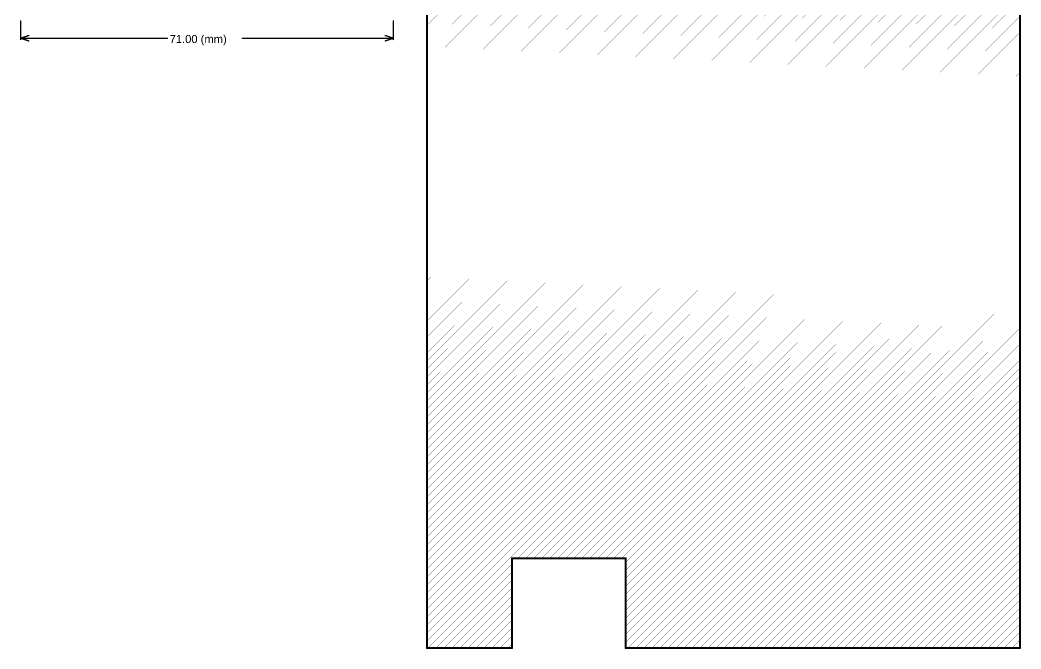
# Model space of a CAD drawing. Header units: millimetres. Extents: x -6 to 194, y -120 to 229.
# Drawn here: x -0.1 to 190.6, y -120.1 to -0.2 of the extents above; entities that cross this region are included whole.
import ezdxf

# ---------------------------------------------------------------- set-up
doc = ezdxf.new("R2010")
doc.units = ezdxf.units.MM
doc.layers.add('Mechanical1', color=6, linetype='Continuous')
doc.layers.add('Mechanical3', color=76, linetype='Continuous')
doc.styles.add('Arial', font='', dxfattribs={"height": 0.2})
doc.styles.get('Arial').set_extended_font_data('Arial')

msp = doc.modelspace()

# ---------------------------------------------------------------- linework, layer by layer
at = {"layer": 'Mechanical1', "const_width": 0.254}
for points in [[(0, -3.91), (0, -0.38)], [(71, -3.91), (71, -0.38)], [(0, -3.66), (1.52, -3.15)], [(0, -3.66), (1.52, -4.17)], [(0, -3.66), (27.96, -3.66)], [(42.23, -3.66), (71, -3.66)], [(69.48, -3.15), (71, -3.66)], [(69.48, -4.17), (71, -3.66)]]:
    msp.add_lwpolyline(points, dxfattribs=at)
at = {"layer": 'Mechanical1', "const_width": 0.127}
for points in [[(-0.06, -0.38, 1), (0.06, -0.38, 1)], [(70.94, -0.38, 1), (71.07, -0.38, 1)], [(-0.06, -3.66, 1), (0.06, -3.66, 1)], [(-0.06, -3.66, 1), (0.06, -3.66, 1)], [(-0.06, -3.66, 1), (0.06, -3.66, 1)], [(-0.06, -3.91, 1), (0.06, -3.91, 1)], [(1.46, -3.15, 1), (1.59, -3.15, 1)], [(27.9, -3.66, 1), (28.02, -3.66, 1)], [(42.17, -3.66, 1), (42.29, -3.66, 1)], [(69.41, -3.15, 1), (69.54, -3.15, 1)], [(70.94, -3.66, 1), (71.07, -3.66, 1)], [(70.94, -3.66, 1), (71.07, -3.66, 1)], [(70.94, -3.66, 1), (71.07, -3.66, 1)], [(70.94, -3.91, 1), (71.07, -3.91, 1)], [(1.46, -4.17, 1), (1.59, -4.17, 1)], [(69.41, -4.17, 1), (69.54, -4.17, 1)]]:
    msp.add_lwpolyline(points, format="xyb", close=True, dxfattribs=at)
at = {"layer": 'Mechanical3'}
for points, const_width in [([(77.38, 134.47), (77.38, -119.87)], 0.381), ([(190.36, 134.47), (190.36, -119.87)], 0.381), ([(77.38, -1.21), (190.36, 111.77)], 0.0254), ([(77.38, -2.73), (190.36, 110.25)], 0.0254), ([(77.38, -4.25), (190.36, 108.73)], 0.0254), ([(77.38, -5.78), (190.36, 107.2)], 0.0254), ([(77.38, -7.3), (190.36, 105.68)], 0.0254), ([(77.38, -8.83), (190.36, 104.15)], 0.0254), ([(77.38, -10.35), (190.36, 102.63)], 0.0254), ([(77.38, -11.87), (190.36, 101.11)], 0.0254), ([(77.38, -13.4), (190.36, 99.58)], 0.0254), ([(77.38, -14.92), (190.36, 98.06)], 0.0254), ([(77.38, -16.45), (190.36, 96.53)], 0.0254), ([(77.38, -17.97), (190.36, 95.01)], 0.0254), ([(77.38, -19.49), (190.36, 93.49)], 0.0254), ([(77.38, -21.02), (190.36, 91.96)], 0.0254), ([(77.38, -22.54), (190.36, 90.44)], 0.0254), ([(77.38, -24.07), (190.36, 88.91)], 0.0254), ([(77.38, -25.59), (190.36, 87.39)], 0.0254), ([(77.38, -27.11), (190.36, 85.87)], 0.0254), ([(77.38, -28.64), (190.36, 84.34)], 0.0254), ([(77.38, -30.16), (190.36, 82.82)], 0.0254), ([(77.38, -31.69), (190.36, 81.29)], 0.0254), ([(77.38, -33.21), (190.36, 79.77)], 0.0254), ([(77.38, -34.73), (190.36, 78.25)], 0.0254), ([(77.38, -36.26), (190.36, 76.72)], 0.0254), ([(77.38, -37.78), (190.36, 75.2)], 0.0254), ([(77.38, -39.31), (190.36, 73.67)], 0.0254), ([(77.38, -40.83), (190.36, 72.15)], 0.0254), ([(77.38, -42.35), (190.36, 70.63)], 0.0254), ([(77.38, -43.88), (190.36, 69.1)], 0.0254), ([(77.38, -45.4), (190.36, 67.58)], 0.0254), ([(77.38, -46.93), (190.36, 66.05)], 0.0254), ([(77.38, -48.45), (190.36, 64.53)], 0.0254), ([(77.38, -49.97), (190.36, 63.01)], 0.0254), ([(77.38, -51.5), (190.36, 61.48)], 0.0254), ([(77.38, -53.02), (190.36, 59.96)], 0.0254), ([(77.38, -54.55), (190.36, 58.43)], 0.0254), ([(77.38, -56.07), (190.36, 56.91)], 0.0254), ([(77.38, -57.59), (190.36, 55.39)], 0.0254), ([(77.38, -59.12), (190.36, 53.86)], 0.0254), ([(77.38, -60.64), (190.36, 52.34)], 0.0254), ([(77.38, -62.17), (190.36, 50.81)], 0.0254), ([(77.38, -63.69), (190.36, 49.29)], 0.0254), ([(77.38, -65.21), (190.36, 47.77)], 0.0254), ([(77.38, -66.74), (190.36, 46.24)], 0.0254), ([(77.38, -68.26), (190.36, 44.72)], 0.0254), ([(77.38, -69.79), (190.36, 43.19)], 0.0254), ([(77.38, -71.31), (190.36, 41.67)], 0.0254), ([(77.38, -72.83), (190.36, 40.15)], 0.0254), ([(77.38, -74.36), (190.36, 38.62)], 0.0254), ([(77.38, -75.88), (190.36, 37.1)], 0.0254), ([(77.38, -77.41), (190.36, 35.57)], 0.0254), ([(77.38, -78.93), (190.36, 34.05)], 0.0254), ([(77.38, -80.45), (190.36, 32.53)], 0.0254), ([(77.38, -81.98), (190.36, 31)], 0.0254), ([(77.38, -83.5), (190.36, 29.48)], 0.0254), ([(77.38, -85.03), (190.36, 27.95)], 0.0254), ([(77.38, -86.55), (190.36, 26.43)], 0.0254), ([(77.38, -88.07), (190.36, 24.91)], 0.0254), ([(77.38, -89.6), (190.36, 23.38)], 0.0254), ([(77.38, -91.12), (190.36, 21.86)], 0.0254), ([(77.38, -92.65), (190.36, 20.33)], 0.0254), ([(77.38, -94.17), (190.36, 18.81)], 0.0254), ([(77.38, -95.69), (190.36, 17.29)], 0.0254), ([(77.38, -97.22), (190.36, 15.76)], 0.0254), ([(77.38, -98.74), (190.36, 14.24)], 0.0254), ([(77.38, -100.27), (190.36, 12.71)], 0.0254), ([(77.38, -101.79), (190.36, 11.19)], 0.0254), ([(77.38, -103.31), (190.36, 9.67)], 0.0254), ([(77.38, -104.84), (190.36, 8.14)], 0.0254), ([(77.38, -106.36), (190.36, 6.62)], 0.0254), ([(77.38, -107.89), (190.36, 5.09)], 0.0254), ([(77.38, -109.41), (190.36, 3.57)], 0.0254), ([(77.38, -110.93), (190.36, 2.05)], 0.0254), ([(77.38, -112.46), (190.36, 0.52)], 0.0254), ([(77.38, -113.98), (190.36, -1)], 0.0254), ([(77.38, -115.51), (190.36, -2.53)], 0.0254), ([(77.38, -117.03), (190.36, -4.05)], 0.0254), ([(77.38, -118.55), (190.36, -5.57)], 0.0254), ([(94.65, -102.81), (190.36, -7.1)], 0.0254), ([(96.17, -102.81), (190.36, -8.62)], 0.0254), ([(97.7, -102.81), (190.36, -10.15)], 0.0254), ([(99.22, -102.81), (190.36, -11.67)], 0.0254), ([(100.75, -102.81), (190.36, -13.19)], 0.0254), ([(102.27, -102.81), (190.36, -14.72)], 0.0254), ([(103.79, -102.81), (190.36, -16.24)], 0.0254), ([(105.32, -102.81), (190.36, -17.77)], 0.0254), ([(106.84, -102.81), (190.36, -19.29)], 0.0254), ([(108.37, -102.81), (190.36, -20.81)], 0.0254), ([(109.89, -102.81), (190.36, -22.34)], 0.0254), ([(111.41, -102.81), (190.36, -23.86)], 0.0254), ([(112.94, -102.81), (190.36, -25.39)], 0.0254), ([(114.46, -102.81), (190.36, -26.91)], 0.0254), ([(115.24, -103.56), (190.36, -28.43)], 0.0254), ([(115.24, -105.08), (190.36, -29.96)], 0.0254), ([(115.24, -106.6), (190.36, -31.48)], 0.0254), ([(115.24, -108.13), (190.36, -33.01)], 0.0254), ([(115.24, -109.65), (190.36, -34.53)], 0.0254), ([(115.24, -111.18), (190.36, -36.05)], 0.0254), ([(115.24, -112.7), (190.36, -37.58)], 0.0254), ([(115.24, -114.22), (190.36, -39.1)], 0.0254), ([(115.24, -115.75), (190.36, -40.63)], 0.0254), ([(115.24, -117.27), (190.36, -42.15)], 0.0254), ([(115.24, -118.8), (190.36, -43.67)], 0.0254), ([(115.67, -119.89), (190.36, -45.2)], 0.0254), ([(117.2, -119.89), (190.36, -46.72)], 0.0254), ([(118.72, -119.89), (190.36, -48.25)], 0.0254), ([(120.24, -119.89), (190.36, -49.77)], 0.0254), ([(121.77, -119.89), (190.36, -51.29)], 0.0254), ([(123.29, -119.89), (190.36, -52.82)], 0.0254), ([(124.82, -119.89), (190.36, -54.34)], 0.0254), ([(126.34, -119.89), (190.36, -55.87)], 0.0254), ([(127.86, -119.89), (190.36, -57.39)], 0.0254), ([(129.39, -119.89), (190.36, -58.91)], 0.0254), ([(130.91, -119.89), (190.36, -60.44)], 0.0254), ([(132.44, -119.89), (190.36, -61.96)], 0.0254), ([(133.96, -119.89), (190.36, -63.49)], 0.0254), ([(135.48, -119.89), (190.36, -65.01)], 0.0254), ([(137.01, -119.89), (190.36, -66.53)], 0.0254), ([(138.53, -119.89), (190.36, -68.06)], 0.0254), ([(140.06, -119.89), (190.36, -69.58)], 0.0254), ([(141.58, -119.89), (190.36, -71.11)], 0.0254), ([(143.1, -119.89), (190.36, -72.63)], 0.0254), ([(144.63, -119.89), (190.36, -74.15)], 0.0254), ([(146.15, -119.89), (190.36, -75.68)], 0.0254), ([(147.68, -119.89), (190.36, -77.2)], 0.0254), ([(149.2, -119.89), (190.36, -78.73)], 0.0254), ([(150.72, -119.89), (190.36, -80.25)], 0.0254), ([(152.25, -119.89), (190.36, -81.77)], 0.0254), ([(153.77, -119.89), (190.36, -83.3)], 0.0254), ([(155.3, -119.89), (190.36, -84.82)], 0.0254), ([(156.82, -119.89), (190.36, -86.35)], 0.0254), ([(158.34, -119.89), (190.36, -87.87)], 0.0254), ([(159.87, -119.89), (190.36, -89.39)], 0.0254), ([(161.39, -119.89), (190.36, -90.92)], 0.0254), ([(162.92, -119.89), (190.36, -92.44)], 0.0254), ([(164.44, -119.89), (190.36, -93.97)], 0.0254), ([(165.96, -119.89), (190.36, -95.49)], 0.0254), ([(167.49, -119.89), (190.36, -97.01)], 0.0254), ([(169.01, -119.89), (190.36, -98.54)], 0.0254), ([(170.54, -119.89), (190.36, -100.06)], 0.0254), ([(93.6, -102.79), (115.24, -102.79)], 0.381), ([(93.6, -119.87), (93.6, -102.79)], 0.381), ([(115.24, -119.87), (115.24, -102.79)], 0.381), ([(172.06, -119.89), (190.36, -101.59)], 0.0254), ([(77.57, -119.89), (93.6, -103.86)], 0.0254), ([(173.58, -119.89), (190.36, -103.11)], 0.0254), ([(175.11, -119.89), (190.36, -104.63)], 0.0254), ([(79.1, -119.89), (93.6, -105.38)], 0.0254), ([(176.63, -119.89), (190.36, -106.16)], 0.0254), ([(80.62, -119.89), (93.6, -106.91)], 0.0254), ([(82.14, -119.89), (93.6, -108.43)], 0.0254), ([(178.16, -119.89), (190.36, -107.68)], 0.0254), ([(83.67, -119.89), (93.6, -109.96)], 0.0254), ([(179.68, -119.89), (190.36, -109.21)], 0.0254), ([(85.19, -119.89), (93.6, -111.48)], 0.0254), ([(181.2, -119.89), (190.36, -110.73)], 0.0254), ([(182.73, -119.89), (190.36, -112.25)], 0.0254), ([(86.72, -119.89), (93.6, -113)], 0.0254), ([(184.25, -119.89), (190.36, -113.78)], 0.0254), ([(88.24, -119.89), (93.6, -114.53)], 0.0254), ([(89.76, -119.89), (93.6, -116.05)], 0.0254), ([(185.78, -119.89), (190.36, -115.3)], 0.0254), ([(91.29, -119.89), (93.6, -117.58)], 0.0254), ([(187.3, -119.89), (190.36, -116.83)], 0.0254), ([(77.38, -119.87), (93.6, -119.87)], 0.381), ([(92.81, -119.89), (93.6, -119.1)], 0.0254), ([(115.24, -119.87), (190.36, -119.87)], 0.381), ([(188.82, -119.89), (190.36, -118.35)], 0.0254)]:
    msp.add_lwpolyline(points, dxfattribs=dict(at, const_width=const_width))
for points, const_width in [([(77.38, -1.21, 1), (77.39, -1.21, 1)], 0.0127), ([(190.36, -1, 1), (190.37, -1, 1)], 0.0127), ([(77.38, -2.73, 1), (77.39, -2.73, 1)], 0.0127), ([(190.36, -2.53, 1), (190.37, -2.53, 1)], 0.0127), ([(77.38, -4.25, 1), (77.39, -4.25, 1)], 0.0127), ([(190.36, -4.05, 1), (190.37, -4.05, 1)], 0.0127), ([(190.36, -5.57, 1), (190.37, -5.57, 1)], 0.0127), ([(77.38, -5.78, 1), (77.39, -5.78, 1)], 0.0127), ([(77.38, -7.3, 1), (77.39, -7.3, 1)], 0.0127), ([(190.36, -7.1, 1), (190.37, -7.1, 1)], 0.0127), ([(77.38, -8.83, 1), (77.39, -8.83, 1)], 0.0127), ([(190.36, -8.62, 1), (190.37, -8.62, 1)], 0.0127), ([(77.38, -10.35, 1), (77.39, -10.35, 1)], 0.0127), ([(190.36, -10.15, 1), (190.37, -10.15, 1)], 0.0127), ([(77.38, -11.87, 1), (77.39, -11.87, 1)], 0.0127), ([(190.36, -11.67, 1), (190.37, -11.67, 1)], 0.0127), ([(190.36, -13.19, 1), (190.37, -13.19, 1)], 0.0127), ([(77.38, -13.4, 1), (77.39, -13.4, 1)], 0.0127), ([(77.38, -14.92, 1), (77.39, -14.92, 1)], 0.0127), ([(190.36, -14.72, 1), (190.37, -14.72, 1)], 0.0127), ([(77.38, -16.45, 1), (77.39, -16.45, 1)], 0.0127), ([(190.36, -16.24, 1), (190.37, -16.24, 1)], 0.0127), ([(77.38, -17.97, 1), (77.39, -17.97, 1)], 0.0127), ([(190.36, -17.77, 1), (190.37, -17.77, 1)], 0.0127), ([(77.38, -19.49, 1), (77.39, -19.49, 1)], 0.0127), ([(190.36, -19.29, 1), (190.37, -19.29, 1)], 0.0127), ([(190.36, -20.81, 1), (190.37, -20.81, 1)], 0.0127), ([(77.38, -21.02, 1), (77.39, -21.02, 1)], 0.0127), ([(77.38, -22.54, 1), (77.39, -22.54, 1)], 0.0127), ([(190.36, -22.34, 1), (190.37, -22.34, 1)], 0.0127), ([(77.38, -24.07, 1), (77.39, -24.07, 1)], 0.0127), ([(190.36, -23.86, 1), (190.37, -23.86, 1)], 0.0127), ([(77.38, -25.59, 1), (77.39, -25.59, 1)], 0.0127), ([(190.36, -25.39, 1), (190.37, -25.39, 1)], 0.0127), ([(77.38, -27.11, 1), (77.39, -27.11, 1)], 0.0127), ([(190.36, -26.91, 1), (190.37, -26.91, 1)], 0.0127), ([(190.36, -28.43, 1), (190.37, -28.43, 1)], 0.0127), ([(77.38, -28.64, 1), (77.39, -28.64, 1)], 0.0127), ([(77.38, -30.16, 1), (77.39, -30.16, 1)], 0.0127), ([(190.36, -29.96, 1), (190.37, -29.96, 1)], 0.0127), ([(77.38, -31.69, 1), (77.39, -31.69, 1)], 0.0127), ([(190.36, -31.48, 1), (190.37, -31.48, 1)], 0.0127), ([(77.38, -33.21, 1), (77.39, -33.21, 1)], 0.0127), ([(190.36, -33.01, 1), (190.37, -33.01, 1)], 0.0127), ([(77.38, -34.73, 1), (77.39, -34.73, 1)], 0.0127), ([(190.36, -34.53, 1), (190.37, -34.53, 1)], 0.0127), ([(190.36, -36.05, 1), (190.37, -36.05, 1)], 0.0127), ([(77.38, -36.26, 1), (77.39, -36.26, 1)], 0.0127), ([(77.38, -37.78, 1), (77.39, -37.78, 1)], 0.0127), ([(190.36, -37.58, 1), (190.37, -37.58, 1)], 0.0127), ([(77.38, -39.31, 1), (77.39, -39.31, 1)], 0.0127), ([(190.36, -39.1, 1), (190.37, -39.1, 1)], 0.0127), ([(77.38, -40.83, 1), (77.39, -40.83, 1)], 0.0127), ([(190.36, -40.63, 1), (190.37, -40.63, 1)], 0.0127), ([(77.38, -42.35, 1), (77.39, -42.35, 1)], 0.0127), ([(190.36, -42.15, 1), (190.37, -42.15, 1)], 0.0127), ([(190.36, -43.67, 1), (190.37, -43.67, 1)], 0.0127), ([(77.38, -43.88, 1), (77.39, -43.88, 1)], 0.0127), ([(77.38, -45.4, 1), (77.39, -45.4, 1)], 0.0127), ([(190.36, -45.2, 1), (190.37, -45.2, 1)], 0.0127), ([(77.38, -46.93, 1), (77.39, -46.93, 1)], 0.0127), ([(190.36, -46.72, 1), (190.37, -46.72, 1)], 0.0127), ([(77.38, -48.45, 1), (77.39, -48.45, 1)], 0.0127), ([(190.36, -48.25, 1), (190.37, -48.25, 1)], 0.0127), ([(77.38, -49.97, 1), (77.39, -49.97, 1)], 0.0127), ([(190.36, -49.77, 1), (190.37, -49.77, 1)], 0.0127), ([(190.36, -51.29, 1), (190.37, -51.29, 1)], 0.0127), ([(77.38, -51.5, 1), (77.39, -51.5, 1)], 0.0127), ([(77.38, -53.02, 1), (77.39, -53.02, 1)], 0.0127), ([(190.36, -52.82, 1), (190.37, -52.82, 1)], 0.0127), ([(77.38, -54.55, 1), (77.39, -54.55, 1)], 0.0127), ([(190.36, -54.34, 1), (190.37, -54.34, 1)], 0.0127), ([(77.38, -56.07, 1), (77.39, -56.07, 1)], 0.0127), ([(190.36, -55.87, 1), (190.37, -55.87, 1)], 0.0127), ([(77.38, -57.59, 1), (77.39, -57.59, 1)], 0.0127), ([(77.38, -59.12, 1), (77.39, -59.12, 1)], 0.0127), ([(190.36, -57.39, 1), (190.37, -57.39, 1)], 0.0127), ([(190.36, -58.91, 1), (190.37, -58.91, 1)], 0.0127), ([(77.38, -60.64, 1), (77.39, -60.64, 1)], 0.0127), ([(190.36, -60.44, 1), (190.37, -60.44, 1)], 0.0127), ([(77.38, -62.17, 1), (77.39, -62.17, 1)], 0.0127), ([(190.36, -61.96, 1), (190.37, -61.96, 1)], 0.0127), ([(77.38, -63.69, 1), (77.39, -63.69, 1)], 0.0127), ([(190.36, -63.49, 1), (190.37, -63.49, 1)], 0.0127), ([(77.38, -65.21, 1), (77.39, -65.21, 1)], 0.0127), ([(77.38, -66.74, 1), (77.39, -66.74, 1)], 0.0127), ([(190.36, -65.01, 1), (190.37, -65.01, 1)], 0.0127), ([(190.36, -66.53, 1), (190.37, -66.53, 1)], 0.0127), ([(77.38, -68.26, 1), (77.39, -68.26, 1)], 0.0127), ([(190.36, -68.06, 1), (190.37, -68.06, 1)], 0.0127), ([(77.38, -69.79, 1), (77.39, -69.79, 1)], 0.0127), ([(190.36, -69.58, 1), (190.37, -69.58, 1)], 0.0127), ([(77.38, -71.31, 1), (77.39, -71.31, 1)], 0.0127), ([(190.36, -71.11, 1), (190.37, -71.11, 1)], 0.0127), ([(77.38, -72.83, 1), (77.39, -72.83, 1)], 0.0127), ([(77.38, -74.36, 1), (77.39, -74.36, 1)], 0.0127), ([(190.36, -72.63, 1), (190.37, -72.63, 1)], 0.0127), ([(190.36, -74.15, 1), (190.37, -74.15, 1)], 0.0127), ([(77.38, -75.88, 1), (77.39, -75.88, 1)], 0.0127), ([(190.36, -75.68, 1), (190.37, -75.68, 1)], 0.0127), ([(77.38, -77.41, 1), (77.39, -77.41, 1)], 0.0127), ([(190.36, -77.2, 1), (190.37, -77.2, 1)], 0.0127), ([(77.38, -78.93, 1), (77.39, -78.93, 1)], 0.0127), ([(190.36, -78.73, 1), (190.37, -78.73, 1)], 0.0127), ([(77.38, -80.45, 1), (77.39, -80.45, 1)], 0.0127), ([(77.38, -81.98, 1), (77.39, -81.98, 1)], 0.0127), ([(190.36, -80.25, 1), (190.37, -80.25, 1)], 0.0127), ([(190.36, -81.77, 1), (190.37, -81.77, 1)], 0.0127), ([(77.38, -83.5, 1), (77.39, -83.5, 1)], 0.0127), ([(190.36, -83.3, 1), (190.37, -83.3, 1)], 0.0127), ([(77.38, -85.03, 1), (77.39, -85.03, 1)], 0.0127), ([(190.36, -84.82, 1), (190.37, -84.82, 1)], 0.0127), ([(77.38, -86.55, 1), (77.39, -86.55, 1)], 0.0127), ([(190.36, -86.35, 1), (190.37, -86.35, 1)], 0.0127), ([(77.38, -88.07, 1), (77.39, -88.07, 1)], 0.0127), ([(77.38, -89.6, 1), (77.39, -89.6, 1)], 0.0127), ([(190.36, -87.87, 1), (190.37, -87.87, 1)], 0.0127), ([(190.36, -89.39, 1), (190.37, -89.39, 1)], 0.0127), ([(77.38, -91.12, 1), (77.39, -91.12, 1)], 0.0127), ([(190.36, -90.92, 1), (190.37, -90.92, 1)], 0.0127), ([(77.38, -92.65, 1), (77.39, -92.65, 1)], 0.0127), ([(190.36, -92.44, 1), (190.37, -92.44, 1)], 0.0127), ([(77.38, -94.17, 1), (77.39, -94.17, 1)], 0.0127), ([(190.36, -93.97, 1), (190.37, -93.97, 1)], 0.0127), ([(77.38, -95.69, 1), (77.39, -95.69, 1)], 0.0127), ([(77.38, -97.22, 1), (77.39, -97.22, 1)], 0.0127), ([(190.36, -95.49, 1), (190.37, -95.49, 1)], 0.0127), ([(190.36, -97.01, 1), (190.37, -97.01, 1)], 0.0127), ([(77.38, -98.74, 1), (77.39, -98.74, 1)], 0.0127), ([(190.36, -98.54, 1), (190.37, -98.54, 1)], 0.0127), ([(77.38, -100.27, 1), (77.39, -100.27, 1)], 0.0127), ([(190.36, -100.06, 1), (190.37, -100.06, 1)], 0.0127), ([(77.38, -101.79, 1), (77.39, -101.79, 1)], 0.0127), ([(93.5, -102.79, 1), (93.7, -102.79, 1)], 0.191), ([(93.5, -102.79, 1), (93.7, -102.79, 1)], 0.191), ([(94.64, -102.81, 1), (94.66, -102.81, 1)], 0.0127), ([(96.17, -102.81, 1), (96.18, -102.81, 1)], 0.0127), ([(97.69, -102.81, 1), (97.7, -102.81, 1)], 0.0127), ([(99.21, -102.81, 1), (99.23, -102.81, 1)], 0.0127), ([(100.74, -102.81, 1), (100.75, -102.81, 1)], 0.0127), ([(102.26, -102.81, 1), (102.28, -102.81, 1)], 0.0127), ([(103.79, -102.81, 1), (103.8, -102.81, 1)], 0.0127), ([(105.31, -102.81, 1), (105.32, -102.81, 1)], 0.0127), ([(106.83, -102.81, 1), (106.85, -102.81, 1)], 0.0127), ([(108.36, -102.81, 1), (108.37, -102.81, 1)], 0.0127), ([(109.88, -102.81, 1), (109.9, -102.81, 1)], 0.0127), ([(111.41, -102.81, 1), (111.42, -102.81, 1)], 0.0127), ([(112.93, -102.81, 1), (112.94, -102.81, 1)], 0.0127), ([(114.45, -102.81, 1), (114.47, -102.81, 1)], 0.0127), ([(115.15, -102.79, 1), (115.34, -102.79, 1)], 0.191), ([(115.15, -102.79, 1), (115.34, -102.79, 1)], 0.191), ([(190.36, -101.59, 1), (190.37, -101.59, 1)], 0.0127), ([(77.38, -103.31, 1), (77.39, -103.31, 1)], 0.0127), ([(77.38, -104.84, 1), (77.39, -104.84, 1)], 0.0127), ([(93.59, -103.86, 1), (93.61, -103.86, 1)], 0.0127), ([(115.23, -103.56, 1), (115.25, -103.56, 1)], 0.0127), ([(190.36, -103.11, 1), (190.37, -103.11, 1)], 0.0127), ([(190.36, -104.63, 1), (190.37, -104.63, 1)], 0.0127), ([(77.38, -106.36, 1), (77.39, -106.36, 1)], 0.0127), ([(93.59, -105.38, 1), (93.61, -105.38, 1)], 0.0127), ([(115.23, -105.08, 1), (115.25, -105.08, 1)], 0.0127), ([(115.23, -106.6, 1), (115.25, -106.6, 1)], 0.0127), ([(190.36, -106.16, 1), (190.37, -106.16, 1)], 0.0127), ([(77.38, -107.89, 1), (77.39, -107.89, 1)], 0.0127), ([(93.59, -106.91, 1), (93.61, -106.91, 1)], 0.0127), ([(93.59, -108.43, 1), (93.61, -108.43, 1)], 0.0127), ([(115.23, -108.13, 1), (115.25, -108.13, 1)], 0.0127), ([(190.36, -107.68, 1), (190.37, -107.68, 1)], 0.0127), ([(77.38, -109.41, 1), (77.39, -109.41, 1)], 0.0127), ([(93.59, -109.96, 1), (93.61, -109.96, 1)], 0.0127), ([(115.23, -109.65, 1), (115.25, -109.65, 1)], 0.0127), ([(190.36, -109.21, 1), (190.37, -109.21, 1)], 0.0127), ([(77.38, -110.93, 1), (77.39, -110.93, 1)], 0.0127), ([(77.38, -112.46, 1), (77.39, -112.46, 1)], 0.0127), ([(93.59, -111.48, 1), (93.61, -111.48, 1)], 0.0127), ([(115.23, -111.18, 1), (115.25, -111.18, 1)], 0.0127), ([(190.36, -110.73, 1), (190.37, -110.73, 1)], 0.0127), ([(190.36, -112.25, 1), (190.37, -112.25, 1)], 0.0127), ([(77.38, -113.98, 1), (77.39, -113.98, 1)], 0.0127), ([(93.59, -113, 1), (93.61, -113, 1)], 0.0127), ([(115.23, -112.7, 1), (115.25, -112.7, 1)], 0.0127), ([(115.23, -114.22, 1), (115.25, -114.22, 1)], 0.0127), ([(190.36, -113.78, 1), (190.37, -113.78, 1)], 0.0127), ([(77.38, -115.51, 1), (77.39, -115.51, 1)], 0.0127), ([(93.59, -114.53, 1), (93.61, -114.53, 1)], 0.0127), ([(93.59, -116.05, 1), (93.61, -116.05, 1)], 0.0127), ([(115.23, -115.75, 1), (115.25, -115.75, 1)], 0.0127), ([(190.36, -115.3, 1), (190.37, -115.3, 1)], 0.0127), ([(77.38, -117.03, 1), (77.39, -117.03, 1)], 0.0127), ([(93.59, -117.58, 1), (93.61, -117.58, 1)], 0.0127), ([(115.23, -117.27, 1), (115.25, -117.27, 1)], 0.0127), ([(190.36, -116.83, 1), (190.37, -116.83, 1)], 0.0127), ([(77.29, -119.87, 1), (77.48, -119.87, 1)], 0.191), ([(77.29, -119.87, 1), (77.48, -119.87, 1)], 0.191), ([(77.38, -118.55, 1), (77.39, -118.55, 1)], 0.0127), ([(77.57, -119.89, 1), (77.58, -119.89, 1)], 0.0127), ([(79.09, -119.89, 1), (79.1, -119.89, 1)], 0.0127), ([(80.61, -119.89, 1), (80.63, -119.89, 1)], 0.0127), ([(82.14, -119.89, 1), (82.15, -119.89, 1)], 0.0127), ([(83.66, -119.89, 1), (83.67, -119.89, 1)], 0.0127), ([(85.19, -119.89, 1), (85.2, -119.89, 1)], 0.0127), ([(86.71, -119.89, 1), (86.72, -119.89, 1)], 0.0127), ([(88.23, -119.89, 1), (88.25, -119.89, 1)], 0.0127), ([(89.76, -119.89, 1), (89.77, -119.89, 1)], 0.0127), ([(91.28, -119.89, 1), (91.29, -119.89, 1)], 0.0127), ([(92.81, -119.89, 1), (92.82, -119.89, 1)], 0.0127), ([(93.5, -119.87, 1), (93.7, -119.87, 1)], 0.191), ([(93.5, -119.87, 1), (93.7, -119.87, 1)], 0.191), ([(93.59, -119.1, 1), (93.61, -119.1, 1)], 0.0127), ([(115.15, -119.87, 1), (115.34, -119.87, 1)], 0.191), ([(115.15, -119.87, 1), (115.34, -119.87, 1)], 0.191), ([(115.23, -118.8, 1), (115.25, -118.8, 1)], 0.0127), ([(115.67, -119.89, 1), (115.68, -119.89, 1)], 0.0127), ([(117.19, -119.89, 1), (117.2, -119.89, 1)], 0.0127), ([(118.71, -119.89, 1), (118.73, -119.89, 1)], 0.0127), ([(120.24, -119.89, 1), (120.25, -119.89, 1)], 0.0127), ([(121.76, -119.89, 1), (121.77, -119.89, 1)], 0.0127), ([(123.29, -119.89, 1), (123.3, -119.89, 1)], 0.0127), ([(124.81, -119.89, 1), (124.82, -119.89, 1)], 0.0127), ([(126.33, -119.89, 1), (126.35, -119.89, 1)], 0.0127), ([(127.86, -119.89, 1), (127.87, -119.89, 1)], 0.0127), ([(129.38, -119.89, 1), (129.39, -119.89, 1)], 0.0127), ([(130.91, -119.89, 1), (130.92, -119.89, 1)], 0.0127), ([(132.43, -119.89, 1), (132.44, -119.89, 1)], 0.0127), ([(133.95, -119.89, 1), (133.97, -119.89, 1)], 0.0127), ([(135.48, -119.89, 1), (135.49, -119.89, 1)], 0.0127), ([(137, -119.89, 1), (137.01, -119.89, 1)], 0.0127), ([(138.53, -119.89, 1), (138.54, -119.89, 1)], 0.0127), ([(140.05, -119.89, 1), (140.06, -119.89, 1)], 0.0127), ([(141.57, -119.89, 1), (141.59, -119.89, 1)], 0.0127), ([(143.1, -119.89, 1), (143.11, -119.89, 1)], 0.0127), ([(144.62, -119.89, 1), (144.63, -119.89, 1)], 0.0127), ([(146.15, -119.89, 1), (146.16, -119.89, 1)], 0.0127), ([(147.67, -119.89, 1), (147.68, -119.89, 1)], 0.0127), ([(149.19, -119.89, 1), (149.21, -119.89, 1)], 0.0127), ([(150.72, -119.89, 1), (150.73, -119.89, 1)], 0.0127), ([(152.24, -119.89, 1), (152.25, -119.89, 1)], 0.0127), ([(153.77, -119.89, 1), (153.78, -119.89, 1)], 0.0127), ([(155.29, -119.89, 1), (155.3, -119.89, 1)], 0.0127), ([(156.81, -119.89, 1), (156.83, -119.89, 1)], 0.0127), ([(158.34, -119.89, 1), (158.35, -119.89, 1)], 0.0127), ([(159.86, -119.89, 1), (159.87, -119.89, 1)], 0.0127), ([(161.39, -119.89, 1), (161.4, -119.89, 1)], 0.0127), ([(162.91, -119.89, 1), (162.92, -119.89, 1)], 0.0127), ([(164.43, -119.89, 1), (164.45, -119.89, 1)], 0.0127), ([(165.96, -119.89, 1), (165.97, -119.89, 1)], 0.0127), ([(167.48, -119.89, 1), (167.49, -119.89, 1)], 0.0127), ([(169.01, -119.89, 1), (169.02, -119.89, 1)], 0.0127), ([(170.53, -119.89, 1), (170.54, -119.89, 1)], 0.0127), ([(172.05, -119.89, 1), (172.07, -119.89, 1)], 0.0127), ([(173.58, -119.89, 1), (173.59, -119.89, 1)], 0.0127), ([(175.1, -119.89, 1), (175.11, -119.89, 1)], 0.0127), ([(176.63, -119.89, 1), (176.64, -119.89, 1)], 0.0127), ([(178.15, -119.89, 1), (178.16, -119.89, 1)], 0.0127), ([(179.67, -119.89, 1), (179.69, -119.89, 1)], 0.0127), ([(181.2, -119.89, 1), (181.21, -119.89, 1)], 0.0127), ([(182.72, -119.89, 1), (182.73, -119.89, 1)], 0.0127), ([(184.25, -119.89, 1), (184.26, -119.89, 1)], 0.0127), ([(185.77, -119.89, 1), (185.78, -119.89, 1)], 0.0127), ([(187.29, -119.89, 1), (187.31, -119.89, 1)], 0.0127), ([(188.82, -119.89, 1), (188.83, -119.89, 1)], 0.0127), ([(190.27, -119.87, 1), (190.46, -119.87, 1)], 0.191), ([(190.27, -119.87, 1), (190.46, -119.87, 1)], 0.191), ([(190.36, -118.35, 1), (190.37, -118.35, 1)], 0.0127)]:
    msp.add_lwpolyline(points, format="xyb", close=True, dxfattribs=dict(at, const_width=const_width))

# ---------------------------------------------------------------- texts
at = {"layer": 'Mechanical1', "style": 'Arial'}
msp.add_text('71.00 (mm)', height=1.524, dxfattribs=at).set_placement((28.37, -4.57))

doc.saveas('drawing.dxf')
